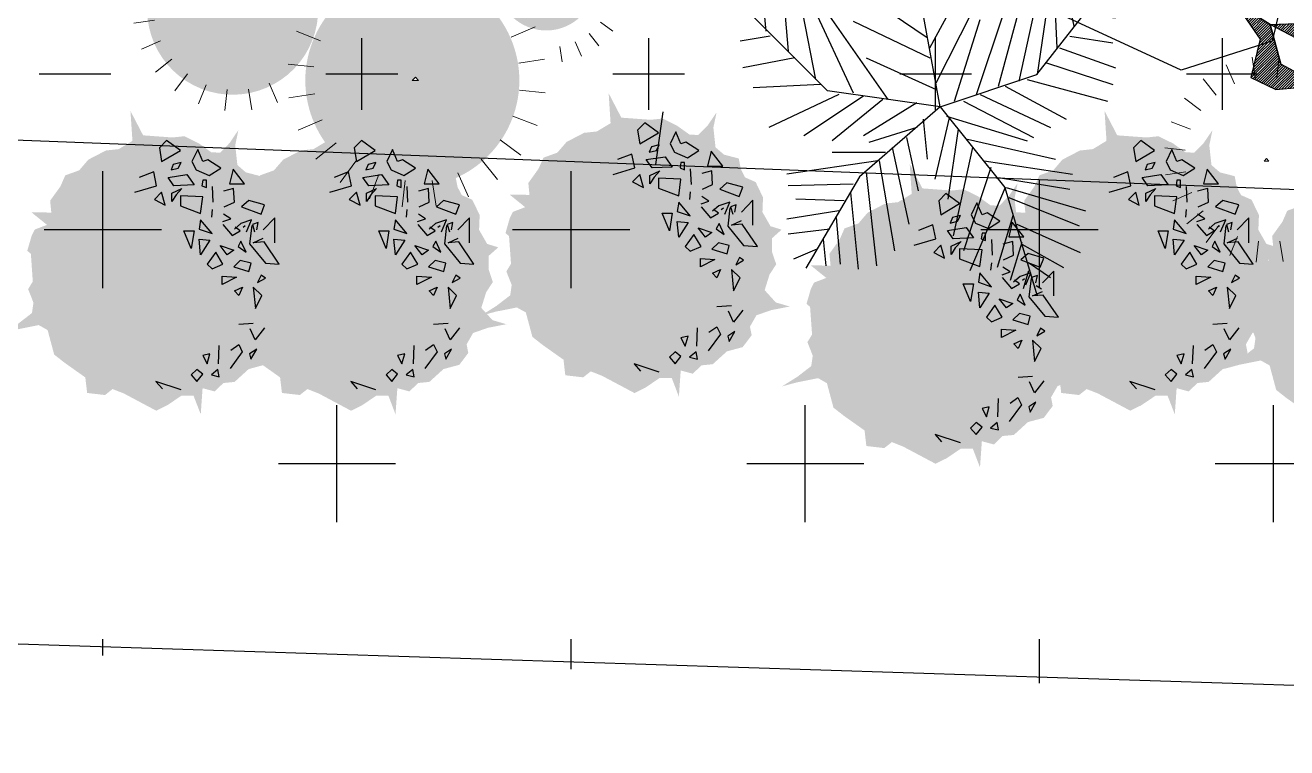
# Model space of a CAD drawing. Header units: millimetres. Extents: x 1933 to 24107, y 1228 to 18074.
# Drawn here: x 9649 to 11360, y 1695 to 2676 of the extents above; entities that cross this region are included whole.
import ezdxf

# ---------------------------------------------------------------- set-up
doc = ezdxf.new("R2010")
doc.units = ezdxf.units.MM
doc.layers.add('marc det', color=74, linetype='Continuous', lineweight=18)
doc.styles.add('ATTR', font='romans.shx', dxfattribs={"width": 0.8, "height": 0.470416})

# ---------------------------------------------------------------- blocks, each defined once
blk = doc.blocks.new('fff')
at = {"color": 93}
for p, q in [((80686.8, 24306.7), (80654.6, 24332.5)), ((80799.9, 23710.9), (80683.3, 24344.1)), ((80698.9, 24286.1), (80727, 24332.5)), ((80702.9, 24234.5), (80610.4, 24296.4)), ((80715, 24193.2), (80771.3, 24260.3)), ((80735.1, 24110.7), (80851.8, 24244.8)), ((80719, 24152), (80558.1, 24229.3)), ((80743.1, 24017.9), (80916.2, 24229.3)), ((80743.1, 24023), (80525.9, 24162.3)), ((80767.3, 23894.1), (80896, 24131.3)), ((80759.2, 23925), (80493.7, 24105.5)), ((81099.8, 23810.9), (81333.1, 24110.8)), ((81101.3, 23811.5), (81145.5, 24110.7)), ((81230, 24090.1), (81266.2, 24028.2)), ((81290.4, 24115.9), (81302.4, 24074.6)), ((80980.5, 23775.4), (81057, 24059.1)), ((81044.9, 23790.9), (81105.3, 24069.4)), ((81153.6, 24054), (81161.6, 23894.1)), ((81189.8, 24074.6), (81213.9, 23961.1)), ((81286.3, 24043.6), (81366.8, 24054)), ((80260.3, 23945.6), (80252.3, 24033.3)), ((80316.6, 24028.2), (80328.7, 23883.7)), ((80405.2, 24023), (80529.9, 23754.8)), ((80787.4, 23785.7), (80900.1, 24007.5)), ((80450.1, 23760.9), (80216.8, 23994.2)), ((80373, 24002.4), (80413.2, 23796.1)), ((80638.5, 23734.2), (80457.5, 23992.1)), ((80529.9, 23976.6), (80767.3, 23863.1)), ((80843.7, 23729), (80924.2, 23981.7)), ((80912.1, 23749.6), (80996.6, 24002.4)), ((81250.1, 23997.2), (81342.7, 23986.9)), ((80272.4, 23930.2), (80179.8, 23914.7)), ((81201.8, 23930.2), (81334.6, 23909.5)), ((81169.6, 23894.1), (81342.7, 23832.2)), ((80348.8, 23863.1), (80187.9, 23832.2)), ((80570.1, 23863.1), (80787.4, 23765.1)), ((80799.9, 23710.9), (81099.8, 23810.9)), ((81129.4, 23847.6), (81334.6, 23780.6)), ((80429.3, 23780.6), (80220.1, 23770.3)), ((81000.7, 23775.4), (81189.8, 23672.3)), ((81069.1, 23796.1), (81318.5, 23729)), ((80485.6, 23749.6), (80268.4, 23646.5)), ((80562.1, 23744.5), (80377, 23620.7)), ((80799.9, 23710.9), (80450.1, 23760.9)), ((80622.4, 23734.2), (80465.5, 23605.2)), ((80924.2, 23749.6), (81141.5, 23646.5)), ((80799.9, 23710.9), (80550, 23494.4)), ((80727, 23723.8), (80562.1, 23620.7)), ((80799.9, 23710.9), (80999.9, 23461)), ((80871.9, 23729), (81089.2, 23615.5)), ((80747.2, 23672.3), (80759.2, 23548.5)), ((80827.6, 23677.4), (80783.4, 23486.6)), ((80819.6, 23682.6), (81069.1, 23605.2)), ((80727, 23646.5), (80578.2, 23600)), ((80694.9, 23615.5), (80731.1, 23450.4)), ((80855.8, 23641.3), (80823.6, 23424.7)), ((80650.6, 23584.6), (80702.9, 23347.3)), ((80900.1, 23584.6), (80839.7, 23311.2)), ((80884, 23610.4), (81157.6, 23548.5)), ((80606.3, 23543.3), (80324.7, 23502)), ((80630.5, 23569.1), (80465.5, 23569.1)), ((80610.4, 23543.3), (80658.7, 23264.7)), ((80936.3, 23543.3), (81209.9, 23502)), ((80570.1, 23507.2), (80602.3, 23218.3)), ((80956.4, 23522.7), (80871.9, 23264.7)), ((80529.9, 23471.1), (80328.7, 23465.9)), ((80550, 23494.4), (80383.4, 23211.1)), ((81000.7, 23460.8), (80892, 23202.8)), ((80980.5, 23491.7), (81201.8, 23455.6)), ((80999.9, 23461), (81099.8, 23127.8)), ((81004.7, 23460.8), (81250.1, 23388.5)), ((80501.7, 23419.5), (80352.8, 23424.7)), ((80521.8, 23445.3), (80546, 23208)), ((81012.7, 23429.8), (81230, 23342.1)), ((80485.6, 23388.5), (80324.7, 23362.8)), ((80477.6, 23367.9), (80489.7, 23223.5)), ((81024.8, 23373.1), (80976.5, 23213.2)), ((81036.9, 23347.3), (81234, 23259.6)), ((80457.5, 23331.8), (80328.7, 23316.3)), ((80417.2, 23269.9), (80344.8, 23239)), ((80437.3, 23300.9), (80445.4, 23218.3)), ((81053, 23290.5), (81016.7, 23171.9)), ((81053, 23285.4), (81181.7, 23213.2)), ((81073.1, 23228.6), (81141.5, 23182.2)), ((81073.1, 23202.8), (81057, 23146.1)), ((81097.2, 23156.4), (81113.3, 23146.1))]:
    blk.add_line(p, q, dxfattribs=at)
at = {"color": 93, "style": 'ATTR', "width": 0.8, "flags": 9}
blk.add_attdef('ESTCODE', (80799.9, 23710.9), '', height=0.00304, dxfattribs=at)
blk = doc.blocks.new('Tree Clump 1')
for p, q in [((35.416, 90.295), (33.513, 97.397)), ((42.83, 98.624), (42.83, 91.424)), ((50.244, 90.295), (52.148, 97.397)), ((28.462, 87.511), (24.83, 93.801)), ((57.198, 87.511), (60.83, 93.801)), ((22.519, 82.936), (17.374, 88.08)), ((63.142, 82.936), (68.286, 88.08)), ((17.938, 76.995), (11.653, 80.624)), ((67.722, 76.995), (74.007, 80.624)), ((14.976, 70.088), (8.057, 71.942)), ((70.684, 70.088), (77.603, 71.942)), ((6.83, 62.624), (14.03, 62.624)), ((78.83, 62.624), (71.63, 62.624)), ((-11.528, 45.743), (-14.699, 57.58)), ((0.83, 59.624), (0.83, 47.624)), ((13.188, 45.743), (16.359, 57.58)), ((-23.117, 41.102), (-29.17, 51.586)), ((24.777, 41.102), (30.83, 51.586)), ((70.684, 55.161), (77.603, 53.307)), ((-89.17, 47.624), (-89.17, 38.024)), ((67.722, 48.253), (74.007, 44.624)), ((-108.328, 32.806), (-113.17, 41.193)), ((-99.056, 36.519), (-101.593, 45.989)), ((-79.284, 36.519), (-76.746, 45.989)), ((-70.012, 32.806), (-65.17, 41.193)), ((-33.023, 33.477), (-41.596, 42.051)), ((34.683, 33.477), (43.256, 42.051)), ((63.142, 42.313), (68.286, 37.168)), ((57.198, 37.738), (60.83, 31.447)), ((-116.252, 26.706), (-123.111, 33.565)), ((-62.088, 26.706), (-55.229, 33.565)), ((-40.656, 23.576), (-51.132, 29.624)), ((42.316, 23.576), (52.792, 29.624)), ((-122.359, 18.786), (-130.739, 23.624)), ((-126.309, 9.575), (-135.534, 12.047)), ((-45.593, 12.063), (-57.125, 15.153)), ((47.253, 12.063), (58.785, 15.153)), ((-137.17, -0.376), (-127.57, -0.376)), ((-59.17, -0.376), (-47.17, -0.376)), ((60.83, -0.376), (48.83, -0.376)), ((-126.309, -10.327), (-135.534, -12.799)), ((-45.593, -12.815), (-57.125, -15.905)), ((47.253, -12.815), (58.785, -15.905)), ((-122.359, -19.538), (-130.739, -24.376)), ((-40.656, -24.328), (-51.132, -30.376)), ((42.316, -24.328), (52.792, -30.376)), ((-116.252, -27.458), (-123.111, -34.317)), ((-62.088, -27.458), (-55.229, -34.317)), ((-108.328, -33.558), (-113.17, -41.945)), ((-70.012, -33.558), (-65.17, -41.945)), ((-33.023, -34.229), (-41.596, -42.802)), ((34.683, -34.229), (43.256, -42.802)), ((-99.056, -37.271), (-101.593, -46.74)), ((-89.17, -48.376), (-89.17, -38.776)), ((-79.284, -37.271), (-76.746, -46.74)), ((-23.117, -41.854), (-29.17, -52.337)), ((24.777, -41.854), (30.83, -52.337)), ((-11.528, -46.495), (-14.699, -58.331)), ((0.83, -60.376), (0.83, -48.376)), ((13.188, -46.495), (16.359, -58.331))]:
    blk.add_line(p, q)
for points in [[(42.332, 62.85), (41.874, 61.676), (43.476, 62.263)], [(0, 0), (-0.763, -1.956), (1.907, -0.978)], [(-89.834, -0.075), (-90.444, -1.64), (-88.309, -0.857)]]:
    blk.add_lwpolyline(points, close=True)
at = {"style": 'ATTR', "width": 0.8, "flags": 9}
blk.add_attdef('ESTCODE', (0, 0), '', height=0.000432, dxfattribs=at)
blk = doc.blocks.new('stoun')
at = {"color": 49, "lineweight": -2}
for p, q in [((98342.5, 26377.7), (98557.9, 26728.3)), ((98569.6, 26407.8), (98557.4, 26728.3)), ((98675.1, 26608.8), (98557.4, 26726.5)), ((98671.2, 26601.4), (98557.9, 26714.7)), ((98679, 26616.2), (98569.8, 26725.4)), ((98682.9, 26623.7), (98584.6, 26722)), ((98686.8, 26631.1), (98599.4, 26718.5)), ((98690.7, 26638.5), (98614.1, 26715.1)), ((98694.6, 26646), (98628.9, 26711.7)), ((98667.3, 26593.9), (98558.3, 26702.9)), ((98663.4, 26586.5), (98558.8, 26691.1)), ((98659.5, 26579.1), (98559.2, 26679.3)), ((98655.6, 26571.6), (98559.7, 26667.5)), ((98698.5, 26653.4), (98643.6, 26708.3)), ((98702.4, 26660.8), (98658.4, 26704.8)), ((98706.3, 26668.3), (98673.2, 26701.4)), ((98710.2, 26675.7), (98687.9, 26698)), ((98714.1, 26683.1), (98702.7, 26694.5)), ((98718, 26690.6), (98717.5, 26691.1)), ((98718.2, 26690.9), (98835.7, 26626.9)), ((98651.7, 26564.2), (98560.1, 26655.7)), ((98647.8, 26556.8), (98560.6, 26644)), ((98643.9, 26549.3), (98561, 26632.2)), ((98640, 26541.9), (98561.5, 26620.4)), ((98636.1, 26534.5), (98561.9, 26608.6)), ((98837.4, 26593.8), (98824.6, 26606.6)), ((98836.3, 26606.3), (98828.6, 26614)), ((98835.2, 26618.7), (98832.6, 26621.3)), ((98632.2, 26527), (98562.4, 26596.8)), ((98628.3, 26519.6), (98562.8, 26585)), ((98624.4, 26512.2), (98563.3, 26573.3)), ((98620.5, 26504.7), (98563.7, 26561.5)), ((98616.6, 26497.3), (98564.2, 26549.7)), ((98846.2, 26494.4), (98792.6, 26548)), ((98845.1, 26506.8), (98796.6, 26555.3)), ((98844, 26519.2), (98800.6, 26562.6)), ((98842.9, 26531.7), (98804.6, 26570)), ((98841.8, 26544.1), (98808.6, 26577.3)), ((98840.7, 26556.5), (98812.6, 26584.6)), ((98839.6, 26569), (98816.6, 26592)), ((98838.5, 26581.4), (98820.6, 26599.3)), ((98612.7, 26489.9), (98564.6, 26537.9)), ((98608.8, 26482.4), (98565.1, 26526.1)), ((98604.9, 26475), (98565.5, 26514.3)), ((98601, 26467.6), (98566, 26502.6)), ((98844.4, 26416.8), (98764.6, 26496.6)), ((98848.2, 26424.4), (98768.6, 26503.9)), ((98851.7, 26432.2), (98772.6, 26511.3)), ((98850.6, 26444.7), (98776.6, 26518.6)), ((98849.5, 26457.1), (98780.6, 26525.9)), ((98848.4, 26469.5), (98784.6, 26533.3)), ((98847.3, 26482), (98788.6, 26540.6)), ((98597.1, 26460.1), (98566.4, 26490.8)), ((98593.2, 26452.7), (98566.9, 26479)), ((98589.3, 26445.3), (98567.3, 26467.2)), ((98585.4, 26437.8), (98567.8, 26455.4)), ((98581.5, 26430.4), (98568.2, 26443.6)), ((98569.6, 26407.8), (98741.6, 26454.3)), ((98799.8, 26325.4), (98686, 26439.2)), ((98803.5, 26333), (98694.9, 26441.7)), ((98807.2, 26340.7), (98703.8, 26444.1)), ((98811, 26348.3), (98712.7, 26446.5)), ((98814.7, 26355.9), (98721.7, 26448.9)), ((98818.4, 26363.5), (98730.6, 26451.3)), ((98822.1, 26371.1), (98739.5, 26453.7)), ((98825.8, 26378.7), (98744.6, 26459.9)), ((98829.6, 26386.3), (98748.6, 26467.3)), ((98833.3, 26394), (98752.6, 26474.6)), ((98837, 26401.6), (98756.6, 26481.9)), ((98840.7, 26409.2), (98760.6, 26489.3)), ((98473.4, 26254.3), (98569.6, 26407.8)), ((98601.5, 26342.4), (98556.7, 26387.2)), ((98608.2, 26347), (98561.1, 26394.2)), ((98615, 26351.6), (98565.4, 26401.1)), ((98577.6, 26423), (98568.7, 26431.9)), ((98573.7, 26415.5), (98569.1, 26420.1)), ((98569.8, 26408.1), (98569.6, 26408.3)), ((98621.7, 26356.2), (98570, 26407.9)), ((98628.4, 26360.8), (98578.9, 26410.3)), ((98638.2, 26362.3), (98587.8, 26412.7)), ((98653.2, 26358.7), (98596.8, 26415.1)), ((98668.1, 26355.1), (98605.7, 26417.5)), ((98683.1, 26351.5), (98614.6, 26420)), ((98698, 26347.8), (98623.5, 26422.4)), ((98713, 26344.2), (98632.4, 26424.8)), ((98728, 26340.6), (98641.4, 26427.2)), ((98742.9, 26337), (98650.3, 26429.6)), ((98757.9, 26333.3), (98659.2, 26432)), ((98772.8, 26329.7), (98668.1, 26434.4)), ((98787.8, 26326.1), (98677.1, 26436.8)), ((98473.4, 26254.3), (98342.5, 26377.7)), ((98547.8, 26305.4), (98521.8, 26331.4)), ((98554.5, 26310), (98526.1, 26338.4)), ((98561.2, 26314.7), (98530.5, 26345.4)), ((98567.9, 26319.3), (98534.9, 26352.3)), ((98574.6, 26323.9), (98539.2, 26359.3)), ((98581.4, 26328.5), (98543.6, 26366.3)), ((98588.1, 26333.1), (98548, 26373.2)), ((98594.8, 26337.7), (98552.3, 26380.2)), ((98494, 26268.5), (98486.8, 26275.7)), ((98500.8, 26273.1), (98491.2, 26282.7)), ((98507.5, 26277.7), (98495.6, 26289.6)), ((98514.2, 26282.3), (98499.9, 26296.6)), ((98520.9, 26287), (98504.3, 26303.6)), ((98527.6, 26291.6), (98508.7, 26310.5)), ((98534.3, 26296.2), (98513, 26317.5)), ((98541.1, 26300.8), (98517.4, 26324.5)), ((98473.9, 26254.6), (98473.7, 26254.8)), ((98480.6, 26259.3), (98478.1, 26261.8)), ((98487.3, 26263.9), (98482.5, 26268.7))]:
    blk.add_line(p, q, dxfattribs=at)
for points in [[(98557.4, 26728.3), (98718.2, 26690.9), (98569.6, 26407.8), (98557.4, 26728.3)], [(98473.4, 26254.3), (98632.6, 26363.7), (98798.8, 26323.4), (98851.7, 26431.7), (98834.7, 26625.1), (98741.6, 26454.3), (98569.6, 26407.8), (98473.4, 26254.3)]]:
    blk.add_lwpolyline(points, dxfattribs=at)

msp = doc.modelspace()

# ---------------------------------------------------------------- hatches: boundary and pattern name
h = msp.add_hatch()
h.set_pattern_fill('CROSS', color=92, scale=50, style=0)
h.set_pattern_definition([(0, (-364657.85, -207469.06), (317.5, 317.5), [158.75, -476.25]), (90, (-364578.47, -207548.43), (-317.5, 317.5), [158.75, -476.25])])
h.paths.add_polyline_path([(13931.5, 1697.3, 0.355067), (14810.5, 2320.2), (6411.1, 2645.5), (6404.5, 2306.3, 0.425509), (6830.8, 1927.7), (8019, 1872)])
at = {"layer": 'marc det'}
h = msp.add_hatch(color=93, dxfattribs=at)
edge = h.paths.add_edge_path()
edge.add_ellipse((10355.6, 2735.5), major_axis=(47.1, 47.1), ratio=1, start_angle=113.5893, end_angle=293.5893)
edge.add_ellipse((10355.6, 2735.5), major_axis=(-47.1, 47.1), ratio=1, start_angle=203.5893, end_angle=383.5893)
h.paths.add_polyline_path([(10360.2, 2731.5), (10362.7, 2728.7), (10357.7, 2728.8)], flags=16)
edge = h.paths.add_edge_path()
edge.add_ellipse((10174, 2601.2), major_axis=(102.6, 102.6), ratio=1, start_angle=113.5893, end_angle=293.5893)
edge.add_ellipse((10174, 2601.2), major_axis=(-102.6, 102.6), ratio=1, start_angle=203.5893, end_angle=383.5893)
h.paths.add_polyline_path([(10182.3, 2601), (10174, 2601.2), (10178.1, 2605.7)], flags=16)
edge = h.paths.add_edge_path()
edge.add_ellipse((9930.4, 2697.7), major_axis=(-82, 82), ratio=1, start_angle=23.5893, end_angle=203.5893)
edge.add_ellipse((9930.4, 2697.7), major_axis=(82, 82), ratio=1, start_angle=293.5893, end_angle=473.5893)
h.paths.add_polyline_path([(9933.8, 2701.3), (9937.1, 2697.6), (9930.4, 2697.7)], flags=16)
for points in [[(10327.9, 2286.3), (10336.8, 2253.1), (10350.8, 2242.1), (10379, 2222.1), (10381.4, 2201), (10405.7, 2198.2), (10416, 2206.3), (10431.4, 2200.2), (10475.2, 2176.9), (10490.3, 2184.4), (10509.1, 2197.2), (10525.7, 2197.4), (10535.4, 2172), (10537.9, 2207.5), (10554.2, 2203.1), (10566.2, 2214.5), (10581.3, 2216), (10600.5, 2233.4), (10621.9, 2239.2), (10634.1, 2255.3), (10631.8, 2267), (10640.6, 2282.4), (10660.6, 2289.4), (10685.8, 2294.3), (10666.9, 2299.8), (10651.7, 2316.5), (10658.3, 2337.6), (10667.4, 2351.6), (10661.6, 2368.7), (10661.6, 2386.9), (10674.7, 2398.6), (10659.6, 2403.3), (10648.7, 2422.4), (10649.5, 2442.3), (10639.5, 2463.2), (10625.2, 2469.5), (10619.5, 2480.5), (10616.6, 2495.2), (10596.6, 2500.4), (10585.1, 2510.3), (10582.2, 2537.1), (10586.5, 2557.7), (10574.5, 2540.1), (10561.7, 2527), (10549.7, 2527.7), (10533.1, 2539.6), (10513.4, 2549.4), (10497.1, 2547.7), (10457.4, 2550.6), (10440.2, 2583.7), (10442.8, 2543.1), (10424.3, 2531.9), (10406.9, 2530), (10383.2, 2517.7), (10370.6, 2503.1), (10351.8, 2496.3), (10345.2, 2481.4), (10331.3, 2461.9), (10332.8, 2445.8), (10305.9, 2446.2), (10327, 2429.1), (10310.5, 2422.8), (10306.2, 2414.4), (10300.3, 2394), (10305.1, 2389.8), (10307.8, 2352.3), (10301.5, 2341.9), (10308.7, 2323.6), (10306.7, 2309.5), (10288.1, 2295.2), (10267, 2281.9), (10287.3, 2287.4), (10315.8, 2293)], [(9679.5, 2262.3), (9688.4, 2229.1), (9702.4, 2218.1), (9730.6, 2198.1), (9733.1, 2177), (9757.3, 2174.2), (9767.6, 2182.3), (9783.1, 2176.2), (9826.8, 2152.9), (9841.9, 2160.4), (9860.8, 2173.2), (9877.3, 2173.4), (9887.1, 2148), (9889.6, 2183.5), (9905.9, 2179.1), (9917.9, 2190.5), (9933, 2192), (9952.1, 2209.4), (9973.5, 2215.2), (9985.8, 2231.3), (9983.5, 2243), (9992.3, 2258.4), (10012.3, 2265.4), (10037.4, 2270.3), (10018.5, 2275.8), (10003.4, 2292.5), (10009.9, 2313.6), (10019, 2327.6), (10013.3, 2344.7), (10013.3, 2362.9), (10026.4, 2374.6), (10011.2, 2379.3), (10000.3, 2398.4), (10001.2, 2418.4), (9991.1, 2439.2), (9976.8, 2445.5), (9971.1, 2456.5), (9968.2, 2471.2), (9948.2, 2476.4), (9936.8, 2486.3), (9933.9, 2513.1), (9938.1, 2533.7), (9926.2, 2516.1), (9913.3, 2503), (9901.3, 2503.7), (9884.7, 2515.6), (9865, 2525.4), (9848.7, 2523.7), (9809, 2526.6), (9791.8, 2559.7), (9794.5, 2519.1), (9775.9, 2507.9), (9758.5, 2506), (9734.8, 2493.7), (9722.3, 2479.1), (9703.4, 2472.3), (9696.9, 2457.4), (9682.9, 2437.9), (9684.5, 2421.8), (9657.5, 2422.2), (9678.7, 2405.1), (9662.1, 2398.8), (9657.9, 2390.4), (9651.9, 2370), (9656.8, 2365.8), (9659.4, 2328.3), (9653.1, 2317.9), (9660.3, 2299.6), (9658.3, 2285.5), (9639.8, 2271.2), (9618.7, 2257.9), (9638.9, 2263.4), (9667.5, 2269.1)], [(9943.6, 2262.3), (9952.6, 2229.1), (9966.6, 2218.1), (9994.7, 2198.1), (9997.2, 2177), (10021.5, 2174.2), (10031.8, 2182.3), (10047.2, 2176.2), (10090.9, 2152.9), (10106.1, 2160.4), (10124.9, 2173.2), (10141.5, 2173.4), (10151.2, 2148), (10153.7, 2183.5), (10170, 2179.1), (10182, 2190.5), (10197.1, 2192), (10216.2, 2209.4), (10237.7, 2215.2), (10249.9, 2231.3), (10247.6, 2243), (10256.4, 2258.4), (10276.4, 2265.4), (10301.5, 2270.3), (10282.7, 2275.8), (10267.5, 2292.5), (10274.1, 2313.6), (10283.2, 2327.6), (10277.4, 2344.7), (10277.4, 2362.9), (10290.5, 2374.6), (10275.4, 2379.3), (10264.5, 2398.4), (10265.3, 2418.4), (10255.3, 2439.2), (10241, 2445.5), (10235.3, 2456.5), (10232.4, 2471.2), (10212.4, 2476.4), (10200.9, 2486.3), (10198, 2513.1), (10202.3, 2533.7), (10190.3, 2516.1), (10177.5, 2503), (10165.5, 2503.7), (10148.9, 2515.6), (10129.2, 2525.4), (10112.9, 2523.7), (10073.2, 2526.6), (10056, 2559.7), (10058.6, 2519.1), (10040.1, 2507.9), (10022.7, 2506), (9999, 2493.7), (9986.4, 2479.1), (9967.6, 2472.3), (9961, 2457.4), (9947.1, 2437.9), (9948.6, 2421.8), (9921.7, 2422.2), (9942.8, 2405.1), (9926.3, 2398.8), (9922, 2390.4), (9916, 2370), (9920.9, 2365.8), (9923.5, 2328.3), (9917.3, 2317.9), (9924.4, 2299.6), (9922.5, 2285.5), (9903.9, 2271.2), (9882.8, 2257.9), (9903.1, 2263.4), (9931.6, 2269.1)], [(11000.2, 2262.3), (11009.1, 2229.1), (11023.2, 2218.1), (11051.3, 2198.1), (11053.8, 2177), (11078.1, 2174.2), (11088.3, 2182.3), (11103.8, 2176.2), (11147.5, 2152.9), (11162.6, 2160.4), (11181.5, 2173.2), (11198, 2173.4), (11207.8, 2148), (11210.3, 2183.5), (11226.6, 2179.1), (11238.6, 2190.5), (11253.7, 2192), (11272.8, 2209.4), (11294.2, 2215.2), (11306.5, 2231.3), (11304.2, 2243), (11313, 2258.4), (11333, 2265.4), (11358.1, 2270.3), (11339.3, 2275.8), (11324.1, 2292.5), (11330.6, 2313.6), (11339.8, 2327.6), (11334, 2344.7), (11334, 2362.9), (11347.1, 2374.6), (11332, 2379.3), (11321.1, 2398.4), (11321.9, 2418.4), (11311.9, 2439.2), (11297.6, 2445.5), (11291.8, 2456.5), (11289, 2471.2), (11268.9, 2476.4), (11257.5, 2486.3), (11254.6, 2513.1), (11258.9, 2533.7), (11246.9, 2516.1), (11234.1, 2503), (11222.1, 2503.7), (11205.5, 2515.6), (11185.7, 2525.4), (11169.5, 2523.7), (11129.8, 2526.6), (11112.6, 2559.7), (11115.2, 2519.1), (11096.7, 2507.9), (11079.2, 2506), (11055.5, 2493.7), (11043, 2479.1), (11024.2, 2472.3), (11017.6, 2457.4), (11003.6, 2437.9), (11005.2, 2421.8), (10978.2, 2422.2), (10999.4, 2405.1), (10982.9, 2398.8), (10978.6, 2390.4), (10972.6, 2370), (10977.5, 2365.8), (10980.1, 2328.3), (10973.9, 2317.9), (10981, 2299.6), (10979, 2285.5), (10960.5, 2271.2), (10939.4, 2257.9), (10959.7, 2263.4), (10988.2, 2269.1)], [(11336.4, 2214.3), (11345.3, 2181.1), (11359.3, 2170.1), (11387.5, 2150.1), (11390, 2129), (11414.3, 2126.2), (11424.5, 2134.3), (11440, 2128.2), (11483.7, 2104.9), (11498.8, 2112.4), (11517.7, 2125.2), (11534.2, 2125.4), (11544, 2100), (11546.5, 2135.5), (11562.8, 2131.1), (11574.8, 2142.5), (11589.9, 2144), (11609, 2161.5), (11630.4, 2167.2), (11642.7, 2183.3), (11640.4, 2195), (11649.2, 2210.4), (11669.2, 2217.4), (11694.3, 2222.3), (11675.5, 2227.8), (11660.3, 2244.6), (11666.8, 2265.6), (11675.9, 2279.6), (11670.2, 2296.7), (11670.2, 2314.9), (11683.3, 2326.6), (11668.1, 2331.3), (11657.3, 2350.4), (11658.1, 2370.4), (11648, 2391.2), (11633.7, 2397.5), (11628, 2408.6), (11625.1, 2423.2), (11605.1, 2428.4), (11593.7, 2438.3), (11590.8, 2465.1), (11595, 2485.7), (11583.1, 2468.2), (11570.2, 2455), (11558.2, 2455.7), (11541.7, 2467.6), (11521.9, 2477.4), (11505.6, 2475.7), (11465.9, 2478.6), (11448.7, 2511.7), (11451.4, 2471.1), (11432.8, 2459.9), (11415.4, 2458), (11391.7, 2445.7), (11379.2, 2431.1), (11360.3, 2424.3), (11353.8, 2409.4), (11339.8, 2389.9), (11341.4, 2373.8), (11314.4, 2374.2), (11335.6, 2357.1), (11319, 2350.8), (11314.8, 2342.4), (11308.8, 2322), (11313.7, 2317.8), (11316.3, 2280.3), (11310, 2269.9), (11317.2, 2251.6), (11315.2, 2237.5), (11296.7, 2223.2), (11275.6, 2209.9), (11295.8, 2215.4), (11324.4, 2221.1)], [(10736.1, 2190.3), (10745, 2157.1), (10759, 2146.1), (10787.2, 2126.1), (10789.6, 2105), (10813.9, 2102.2), (10824.2, 2110.3), (10839.6, 2104.2), (10883.4, 2080.9), (10898.5, 2088.4), (10917.3, 2101.2), (10933.9, 2101.5), (10943.7, 2076), (10946.2, 2111.5), (10962.5, 2107.1), (10974.4, 2118.6), (10989.6, 2120), (11008.7, 2137.5), (11030.1, 2143.2), (11042.3, 2159.3), (11040, 2171), (11048.9, 2186.4), (11068.9, 2193.4), (11094, 2198.4), (11075.1, 2203.8), (11060, 2220.6), (11066.5, 2241.6), (11075.6, 2255.6), (11069.9, 2272.7), (11069.8, 2290.9), (11083, 2302.7), (11067.8, 2307.3), (11056.9, 2326.4), (11057.7, 2346.4), (11047.7, 2367.2), (11033.4, 2373.5), (11027.7, 2384.6), (11024.8, 2399.2), (11004.8, 2404.4), (10993.4, 2414.3), (10990.5, 2441.1), (10994.7, 2461.7), (10982.7, 2444.2), (10969.9, 2431), (10957.9, 2431.7), (10941.3, 2443.6), (10921.6, 2453.4), (10905.3, 2451.7), (10865.6, 2454.6), (10848.4, 2487.7), (10851.1, 2447.2), (10832.5, 2435.9), (10815.1, 2434), (10791.4, 2421.7), (10778.9, 2407.1), (10760, 2400.3), (10753.5, 2385.4), (10739.5, 2365.9), (10741.1, 2349.8), (10714.1, 2350.2), (10735.3, 2333.1), (10718.7, 2326.8), (10714.4, 2318.4), (10708.5, 2298), (10713.3, 2293.8), (10716, 2256.3), (10709.7, 2246), (10716.9, 2227.6), (10714.9, 2213.5), (10696.4, 2199.2), (10675.2, 2185.9), (10695.5, 2191.4), (10724.1, 2197.1)]]:
    msp.add_hatch(color=102, dxfattribs=at).paths.add_polyline_path(points)

# ---------------------------------------------------------------- linework, layer by layer
at = {"color": 36, "lineweight": -2}
msp.add_line((11485.7, 3275.9), (11340, 2654.2), dxfattribs=at)
at = {"color": 82}
for p, q in [((10105.6, 2561.2), (10105.6, 2658.5)), ((10494.5, 2561.2), (10494.5, 2658.5)), ((10883.4, 2561.2), (10883.4, 2658.5)), ((11272.4, 2561.2), (11272.4, 2658.5)), ((9668, 2609.9), (9765.2, 2609.9)), ((10056.9, 2609.9), (10154.2, 2609.9)), ((10445.9, 2609.9), (10543.1, 2609.9)), ((10834.8, 2609.9), (10932, 2609.9)), ((11223.8, 2609.9), (11321, 2609.9))]:
    msp.add_line(p, q, dxfattribs=at)
for p, q in [((6410.6, 2645.5), (14810.5, 2320.2)), ((10504.3, 2487), (10513.9, 2558.5)), ((6830.8, 1927.7), (13931.5, 1697.3))]:
    msp.add_line(p, q)
at = {"color": 96}
for p, q in [((10489.3, 2543.7), (10479.5, 2533.7)), ((10479.5, 2533.7), (10482.4, 2514.9)), ((10507.9, 2530), (10489.3, 2543.7)), ((9840.9, 2519.7), (9831.2, 2509.7)), ((9859.5, 2506), (9840.9, 2519.7)), ((10105.1, 2519.7), (10095.3, 2509.7)), ((10123.7, 2506), (10105.1, 2519.7)), ((10482.4, 2514.9), (10507.9, 2530)), ((10531.3, 2531.2), (10523.5, 2514.9)), ((10523.5, 2514.9), (10529.4, 2503.6)), ((10538.2, 2514.9), (10531.3, 2531.2)), ((10545, 2517.4), (10538.2, 2514.9)), ((10562.6, 2506.1), (10545, 2517.4)), ((11161.7, 2519.7), (11151.9, 2509.7)), ((11180.2, 2506), (11161.7, 2519.7)), ((9831.2, 2509.7), (9834.1, 2490.9)), ((9834.1, 2490.9), (9859.5, 2506)), ((9883, 2507.2), (9875.2, 2490.9)), ((9889.8, 2490.9), (9883, 2507.2)), ((10095.3, 2509.7), (10098.2, 2490.9)), ((10098.2, 2490.9), (10123.7, 2506)), ((10147.1, 2507.2), (10139.3, 2490.9)), ((10154, 2490.9), (10147.1, 2507.2)), ((10471.7, 2501.1), (10452.1, 2493.6)), ((10475.6, 2482.3), (10471.7, 2501.1)), ((10491.2, 2493.6), (10516.7, 2497.4)), ((10498.1, 2511.2), (10495.2, 2503.6)), ((10495.2, 2503.6), (10504.9, 2506.1)), ((10508.8, 2513.7), (10498.1, 2511.2)), ((10504.9, 2506.1), (10508.8, 2513.7)), ((10516.7, 2497.4), (10526.4, 2483.6)), ((10529.4, 2503.6), (10547, 2496.1)), ((10547, 2496.1), (10562.6, 2506.1)), ((10579.2, 2504.9), (10574.3, 2484.8)), ((10594.9, 2484.8), (10579.2, 2504.9)), ((11151.9, 2509.7), (11154.8, 2490.9)), ((11154.8, 2490.9), (11180.2, 2506)), ((11203.7, 2507.2), (11195.9, 2490.9)), ((11210.5, 2490.9), (11203.7, 2507.2)), ((9849.7, 2487.2), (9846.8, 2479.6)), ((9846.8, 2479.6), (9856.6, 2482.1)), ((9860.5, 2489.7), (9849.7, 2487.2)), ((9856.6, 2482.1), (9860.5, 2489.7)), ((9875.2, 2490.9), (9881, 2479.6)), ((9896.6, 2493.4), (9889.8, 2490.9)), ((9914.2, 2482.1), (9896.6, 2493.4)), ((9898.6, 2472.1), (9914.2, 2482.1)), ((9930.9, 2480.9), (9926, 2460.8)), ((9946.5, 2460.8), (9930.9, 2480.9)), ((10113.9, 2487.2), (10110.9, 2479.6)), ((10110.9, 2479.6), (10120.7, 2482.1)), ((10124.6, 2489.7), (10113.9, 2487.2)), ((10120.7, 2482.1), (10124.6, 2489.7)), ((10139.3, 2490.9), (10145.2, 2479.6)), ((10160.8, 2493.4), (10154, 2490.9)), ((10178.4, 2482.1), (10160.8, 2493.4)), ((10162.7, 2472.1), (10178.4, 2482.1)), ((10195, 2480.9), (10190.1, 2460.8)), ((10210.6, 2460.8), (10195, 2480.9)), ((10446.3, 2473.5), (10475.6, 2482.3)), ((10499.1, 2482.3), (10491.2, 2493.6)), ((10526.4, 2483.6), (10499.1, 2482.3)), ((10538.2, 2489.8), (10537.2, 2482.3)), ((10537.2, 2482.3), (10543.1, 2479.8)), ((10543.1, 2489.8), (10538.2, 2489.8)), ((10543.1, 2479.8), (10543.1, 2489.8)), ((10550.9, 2481.1), (10551.9, 2459.8)), ((10574.3, 2484.8), (10594.9, 2484.8)), ((11170.5, 2487.2), (11167.5, 2479.6)), ((11167.5, 2479.6), (11177.3, 2482.1)), ((11181.2, 2489.7), (11170.5, 2487.2)), ((11177.3, 2482.1), (11181.2, 2489.7)), ((11195.9, 2490.9), (11201.7, 2479.6)), ((11217.4, 2493.4), (11210.5, 2490.9)), ((11235, 2482.1), (11217.4, 2493.4)), ((11219.3, 2472.1), (11235, 2482.1)), ((11251.6, 2480.9), (11246.7, 2460.8)), ((11267.2, 2460.8), (11251.6, 2480.9)), ((9823.3, 2477.1), (9803.8, 2469.6)), ((9827.2, 2458.3), (9823.3, 2477.1)), ((9842.9, 2469.6), (9868.3, 2473.4)), ((9850.7, 2458.3), (9842.9, 2469.6)), ((9868.3, 2473.4), (9878.1, 2459.6)), ((9881, 2479.6), (9898.6, 2472.1)), ((9889.8, 2465.8), (9888.8, 2458.3)), ((9894.7, 2465.8), (9889.8, 2465.8)), ((9894.7, 2455.8), (9894.7, 2465.8)), ((10087.5, 2477.1), (10067.9, 2469.6)), ((10091.4, 2458.3), (10087.5, 2477.1)), ((10107, 2469.6), (10132.4, 2473.4)), ((10114.9, 2458.3), (10107, 2469.6)), ((10132.4, 2473.4), (10142.2, 2459.6)), ((10145.2, 2479.6), (10162.7, 2472.1)), ((10154, 2465.8), (10153, 2458.3)), ((10158.9, 2465.8), (10154, 2465.8)), ((10158.9, 2455.8), (10158.9, 2465.8)), ((10482.4, 2473.5), (10472.7, 2463.5)), ((10472.7, 2463.5), (10487.3, 2456)), ((10487.3, 2456), (10482.4, 2473.5)), ((10496.1, 2472.3), (10509.8, 2478.6)), ((10496.1, 2461), (10496.1, 2472.3)), ((10502, 2469.8), (10496.1, 2461)), ((10509.8, 2478.6), (10502, 2469.8)), ((10507.9, 2468.5), (10507.9, 2454.8)), ((10538.2, 2467.3), (10507.9, 2468.5)), ((10535.2, 2444.7), (10538.2, 2467.3)), ((10580.1, 2478.6), (10566.4, 2474.9)), ((10581, 2459.8), (10580.1, 2478.6)), ((11144.1, 2477.1), (11124.5, 2469.6)), ((11148, 2458.3), (11144.1, 2477.1)), ((11163.6, 2469.6), (11189, 2473.4)), ((11171.4, 2458.3), (11163.6, 2469.6)), ((11189, 2473.4), (11198.8, 2459.6)), ((11201.7, 2479.6), (11219.3, 2472.1)), ((11210.5, 2465.8), (11209.6, 2458.3)), ((11215.4, 2465.8), (11210.5, 2465.8)), ((11215.4, 2455.8), (11215.4, 2465.8)), ((9797.9, 2449.6), (9827.2, 2458.3)), ((9834.1, 2449.6), (9824.3, 2439.5)), ((9839, 2432), (9834.1, 2449.6)), ((9847.8, 2448.3), (9861.5, 2454.6)), ((9847.8, 2437), (9847.8, 2448.3)), ((9878.1, 2459.6), (9850.7, 2458.3)), ((9861.5, 2454.6), (9853.6, 2445.8)), ((9888.8, 2458.3), (9894.7, 2455.8)), ((9902.5, 2457.1), (9903.5, 2435.8)), ((9931.7, 2454.6), (9918, 2450.9)), ((9926, 2460.8), (9946.5, 2460.8)), ((9932.7, 2435.8), (9931.7, 2454.6)), ((10062.1, 2449.6), (10091.4, 2458.3)), ((10098.2, 2449.6), (10088.5, 2439.5)), ((10103.1, 2432), (10098.2, 2449.6)), ((10111.9, 2448.3), (10125.6, 2454.6)), ((10111.9, 2437), (10111.9, 2448.3)), ((10142.2, 2459.6), (10114.9, 2458.3)), ((10125.6, 2454.6), (10117.8, 2445.8)), ((10153, 2458.3), (10158.9, 2455.8)), ((10166.7, 2457.1), (10167.6, 2435.8)), ((10195.9, 2454.6), (10182.2, 2450.9)), ((10190.1, 2460.8), (10210.6, 2460.8)), ((10196.8, 2435.8), (10195.9, 2454.6)), ((10507.9, 2454.8), (10535.2, 2444.7)), ((10550.9, 2449.8), (10549.9, 2439.7)), ((10567.4, 2453.6), (10581, 2459.8)), ((10600.6, 2462.3), (10590.8, 2453.6)), ((10590.8, 2453.6), (10617.2, 2443.6)), ((10622.1, 2456.1), (10600.6, 2462.3)), ((10617.2, 2443.6), (10622.1, 2456.1)), ((10897.5, 2447.8), (10887.7, 2437.7)), ((10916.1, 2434), (10897.5, 2447.8)), ((11118.6, 2449.6), (11148, 2458.3)), ((11154.8, 2449.6), (11145, 2439.5)), ((11159.7, 2432), (11154.8, 2449.6)), ((11168.5, 2448.3), (11182.2, 2454.6)), ((11168.5, 2437), (11168.5, 2448.3)), ((11198.8, 2459.6), (11171.4, 2458.3)), ((11182.2, 2454.6), (11174.4, 2445.8)), ((11209.6, 2458.3), (11215.4, 2455.8)), ((11223.2, 2457.1), (11224.2, 2435.8)), ((11252.4, 2454.6), (11238.7, 2450.9)), ((11246.7, 2460.8), (11267.2, 2460.8)), ((11253.4, 2435.8), (11252.4, 2454.6)), ((9824.3, 2439.5), (9839, 2432)), ((9853.6, 2445.8), (9847.8, 2437)), ((9859.5, 2444.5), (9859.5, 2430.8)), ((9889.8, 2443.3), (9859.5, 2444.5)), ((9859.5, 2430.8), (9886.9, 2420.7)), ((9886.9, 2420.7), (9889.8, 2443.3)), ((9919, 2429.6), (9932.7, 2435.8)), ((9952.2, 2438.3), (9942.5, 2429.6)), ((9942.5, 2429.6), (9968.9, 2419.6)), ((9973.7, 2432.1), (9952.2, 2438.3)), ((9968.9, 2419.6), (9973.7, 2432.1)), ((10088.5, 2439.5), (10103.1, 2432)), ((10117.8, 2445.8), (10111.9, 2437)), ((10123.7, 2444.5), (10123.7, 2430.8)), ((10154, 2443.3), (10123.7, 2444.5)), ((10123.7, 2430.8), (10151, 2420.7)), ((10151, 2420.7), (10154, 2443.3)), ((10183.1, 2429.6), (10196.8, 2435.8)), ((10216.4, 2438.3), (10206.6, 2429.6)), ((10206.6, 2429.6), (10233, 2419.6)), ((10237.9, 2432.1), (10216.4, 2438.3)), ((10233, 2419.6), (10237.9, 2432.1)), ((10535.2, 2436), (10533.3, 2423.4)), ((10550.9, 2417.2), (10535.2, 2436)), ((10565.4, 2433.5), (10576.1, 2437.3)), ((10565.5, 2429.7), (10578.2, 2414.7)), ((10576.1, 2437.3), (10566.4, 2443.6)), ((10589.8, 2431), (10581, 2423.5)), ((10604.5, 2436), (10589.8, 2431)), ((10597.7, 2419.7), (10604.5, 2436)), ((10613.3, 2432.3), (10605.5, 2429.8)), ((10605.5, 2429.8), (10608.4, 2419.7)), ((10611.3, 2422.2), (10613.3, 2432.3)), ((10635.8, 2438.5), (10620.1, 2422.2)), ((10635.8, 2404.7), (10635.8, 2438.5)), ((10887.7, 2437.7), (10890.7, 2418.9)), ((10890.7, 2418.9), (10916.1, 2434)), ((10939.6, 2435.2), (10931.7, 2418.9)), ((10946.4, 2418.9), (10939.6, 2435.2)), ((11145, 2439.5), (11159.7, 2432)), ((11174.4, 2445.8), (11168.5, 2437)), ((11180.2, 2444.5), (11180.2, 2430.8)), ((11210.5, 2443.3), (11180.2, 2444.5)), ((11180.2, 2430.8), (11207.6, 2420.7)), ((11207.6, 2420.7), (11210.5, 2443.3)), ((11239.7, 2429.6), (11253.4, 2435.8)), ((11273, 2438.3), (11263.2, 2429.6)), ((11263.2, 2429.6), (11289.6, 2419.6)), ((11294.5, 2432.1), (11273, 2438.3)), ((11289.6, 2419.6), (11294.5, 2432.1)), ((9886.9, 2412), (9884.9, 2399.4)), ((9902.5, 2393.2), (9886.9, 2412)), ((9902.5, 2425.8), (9901.5, 2415.7)), ((9917, 2409.5), (9927.8, 2413.3)), ((9927.8, 2413.3), (9918, 2419.6)), ((9956.1, 2412), (9941.5, 2407)), ((9949.3, 2395.7), (9956.1, 2412)), ((9987.4, 2414.5), (9971.8, 2398.2)), ((9987.4, 2380.7), (9987.4, 2414.5)), ((10151, 2412), (10149.1, 2399.4)), ((10166.7, 2393.2), (10151, 2412)), ((10166.7, 2425.8), (10165.7, 2415.7)), ((10181.2, 2409.5), (10191.9, 2413.3)), ((10191.9, 2413.3), (10182.2, 2419.6)), ((10220.3, 2412), (10205.6, 2407)), ((10213.4, 2395.7), (10220.3, 2412)), ((10251.6, 2414.5), (10235.9, 2398.2)), ((10251.6, 2380.7), (10251.6, 2414.5)), ((10522.5, 2397.1), (10512.7, 2420.9)), ((10512.7, 2420.9), (10526.4, 2420.9)), ((10526.4, 2420.9), (10522.5, 2397.1)), ((10533.3, 2423.4), (10550.9, 2417.2)), ((10578.2, 2414.7), (10589, 2420.9)), ((10589, 2420.9), (10582.2, 2425.9)), ((10592.9, 2425.9), (10595.8, 2428.4)), ((10604.6, 2428.4), (10601.7, 2403.4)), ((10906.3, 2415.2), (10903.4, 2407.6)), ((10917.1, 2417.7), (10906.3, 2415.2)), ((10913.1, 2410.2), (10917.1, 2417.7)), ((10931.7, 2418.9), (10937.6, 2407.6)), ((10953.2, 2421.4), (10946.4, 2418.9)), ((10970.8, 2410.2), (10953.2, 2421.4)), ((11207.6, 2412), (11205.7, 2399.4)), ((11223.2, 2393.2), (11207.6, 2412)), ((11223.2, 2425.8), (11222.3, 2415.7)), ((11237.8, 2409.5), (11248.5, 2413.3)), ((11248.5, 2413.3), (11238.7, 2419.6)), ((11276.9, 2412), (11262.2, 2407)), ((11270, 2395.7), (11276.9, 2412)), ((11308.2, 2414.5), (11292.5, 2398.2)), ((11308.2, 2380.7), (11308.2, 2414.5)), ((9874.2, 2373.1), (9864.4, 2396.9)), ((9864.4, 2396.9), (9878.1, 2396.9)), ((9878.1, 2396.9), (9874.2, 2373.1)), ((9884.9, 2399.4), (9902.5, 2393.2)), ((9917.2, 2405.7), (9929.9, 2390.7)), ((9929.9, 2390.7), (9940.6, 2396.9)), ((9941.5, 2407), (9932.7, 2399.5)), ((9940.6, 2396.9), (9933.8, 2401.9)), ((9944.5, 2401.9), (9947.5, 2404.4)), ((9956.3, 2404.4), (9953.4, 2379.4)), ((9964.9, 2408.3), (9957.1, 2405.8)), ((9957.1, 2405.8), (9960.1, 2395.7)), ((9963, 2398.2), (9964.9, 2408.3)), ((10138.3, 2373.1), (10128.5, 2396.9)), ((10128.5, 2396.9), (10142.2, 2396.9)), ((10142.2, 2396.9), (10138.3, 2373.1)), ((10149.1, 2399.4), (10166.7, 2393.2)), ((10181.3, 2405.7), (10194, 2390.7)), ((10194, 2390.7), (10204.8, 2396.9)), ((10205.6, 2407), (10196.8, 2399.5)), ((10204.8, 2396.9), (10197.9, 2401.9)), ((10208.7, 2401.9), (10211.6, 2404.4)), ((10220.4, 2404.4), (10217.5, 2379.4)), ((10229.1, 2408.3), (10221.3, 2405.8)), ((10221.3, 2405.8), (10224.2, 2395.7)), ((10227.1, 2398.2), (10229.1, 2408.3)), ((10533.3, 2409.6), (10547.9, 2408.4)), ((10535.2, 2388.3), (10533.3, 2409.6)), ((10547.9, 2408.4), (10535.2, 2388.3)), ((10571.4, 2388.3), (10561.6, 2400.9)), ((10561.6, 2400.9), (10580.2, 2394.6)), ((10590, 2407.1), (10586.1, 2399.6)), ((10586.1, 2399.6), (10596.8, 2392.1)), ((10596.8, 2392.1), (10590, 2407.1)), ((10601.7, 2403.4), (10623.2, 2377.1)), ((10606.6, 2404.6), (10620.3, 2410.9)), ((10621.3, 2405.9), (10606.6, 2404.6)), ((10641.8, 2375.8), (10621.3, 2405.9)), ((10879.9, 2405.1), (10860.4, 2397.6)), ((10883.8, 2386.3), (10879.9, 2405.1)), ((10899.5, 2397.6), (10924.9, 2401.4)), ((10907.3, 2386.3), (10899.5, 2397.6)), ((10903.4, 2407.6), (10913.1, 2410.2)), ((10924.9, 2401.4), (10934.7, 2387.6)), ((10937.6, 2407.6), (10955.2, 2400.1)), ((10955.2, 2400.1), (10970.8, 2410.2)), ((10987.5, 2408.9), (10982.6, 2388.8)), ((11003.1, 2388.8), (10987.5, 2408.9)), ((11194.9, 2373.1), (11185.1, 2396.9)), ((11185.1, 2396.9), (11198.8, 2396.9)), ((11198.8, 2396.9), (11194.9, 2373.1)), ((11205.7, 2399.4), (11223.2, 2393.2)), ((11237.9, 2405.7), (11250.6, 2390.7)), ((11250.6, 2390.7), (11261.4, 2396.9)), ((11262.2, 2407), (11253.4, 2399.5)), ((11261.4, 2396.9), (11254.5, 2401.9)), ((11265.3, 2401.9), (11268.2, 2404.4)), ((11277, 2404.4), (11274.1, 2379.4)), ((11285.7, 2408.3), (11277.8, 2405.8)), ((11277.8, 2405.8), (11280.8, 2395.7)), ((11283.7, 2398.2), (11285.7, 2408.3)), ((9884.9, 2385.6), (9899.6, 2384.4)), ((9886.9, 2364.3), (9884.9, 2385.6)), ((9899.6, 2384.4), (9886.9, 2364.3)), ((9941.6, 2383.1), (9937.7, 2375.6)), ((9948.5, 2368.1), (9941.6, 2383.1)), ((9953.4, 2379.4), (9974.9, 2353.1)), ((9958.2, 2380.6), (9971.9, 2386.9)), ((9972.9, 2381.9), (9958.2, 2380.6)), ((9993.4, 2351.8), (9972.9, 2381.9)), ((10149.1, 2385.6), (10163.7, 2384.4)), ((10151, 2364.3), (10149.1, 2385.6)), ((10163.7, 2384.4), (10151, 2364.3)), ((10205.8, 2383.1), (10201.9, 2375.6)), ((10212.6, 2368.1), (10205.8, 2383.1)), ((10217.5, 2379.4), (10239, 2353.1)), ((10222.4, 2380.6), (10236.1, 2386.9)), ((10237.1, 2381.9), (10222.4, 2380.6)), ((10257.6, 2351.8), (10237.1, 2381.9)), ((10555.8, 2392.1), (10544, 2375.8)), ((10565.5, 2375.8), (10555.8, 2392.1)), ((10580.2, 2394.6), (10571.4, 2388.3)), ((10589, 2380.8), (10580.2, 2372)), ((10603.7, 2377.1), (10589, 2380.8)), ((10854.5, 2377.6), (10883.8, 2386.3)), ((10904.4, 2376.3), (10918, 2382.6)), ((10934.7, 2387.6), (10907.3, 2386.3)), ((10918, 2382.6), (10910.2, 2373.8)), ((10946.4, 2393.9), (10945.4, 2386.3)), ((10945.4, 2386.3), (10951.3, 2383.8)), ((10951.3, 2393.9), (10946.4, 2393.9)), ((10951.3, 2383.8), (10951.3, 2393.9)), ((10959.1, 2385.1), (10960.1, 2363.8)), ((10988.3, 2382.7), (10974.6, 2378.9)), ((10982.6, 2388.8), (11003.1, 2388.8)), ((10989.3, 2363.8), (10988.3, 2382.7)), ((11205.7, 2385.6), (11220.3, 2384.4)), ((11207.6, 2364.3), (11205.7, 2385.6)), ((11220.3, 2384.4), (11207.6, 2364.3)), ((11262.3, 2383.1), (11258.4, 2375.6)), ((11269.2, 2368.1), (11262.3, 2383.1)), ((11274.1, 2379.4), (11295.6, 2353.1)), ((11279, 2380.6), (11292.6, 2386.9)), ((11293.6, 2381.9), (11279, 2380.6)), ((11314.2, 2351.8), (11293.6, 2381.9)), ((9907.4, 2368.1), (9895.7, 2351.8)), ((9917.2, 2351.8), (9907.4, 2368.1)), ((9923.1, 2364.3), (9913.3, 2376.9)), ((9913.3, 2376.9), (9931.8, 2370.6)), ((9931.8, 2370.6), (9923.1, 2364.3)), ((9937.7, 2375.6), (9948.5, 2368.1)), ((10171.6, 2368.1), (10159.8, 2351.8)), ((10181.3, 2351.8), (10171.6, 2368.1)), ((10187.2, 2364.3), (10177.4, 2376.9)), ((10177.4, 2376.9), (10196, 2370.6)), ((10196, 2370.6), (10187.2, 2364.3)), ((10201.9, 2375.6), (10212.6, 2368.1)), ((10544, 2375.8), (10550.9, 2369.5)), ((10550.9, 2369.5), (10565.5, 2375.8)), ((10580.2, 2372), (10600.7, 2365.8)), ((10600.7, 2365.8), (10603.7, 2377.1)), ((10617.4, 2360.8), (10612.5, 2350.7)), ((10623.2, 2357), (10617.4, 2360.8)), ((10623.2, 2377.1), (10641.8, 2375.8)), ((10890.7, 2377.6), (10880.9, 2367.5)), ((10880.9, 2367.5), (10895.6, 2360)), ((10895.6, 2360), (10890.7, 2377.6)), ((10904.4, 2365), (10904.4, 2376.3)), ((10910.2, 2373.8), (10904.4, 2365)), ((10916.1, 2372.6), (10916.1, 2358.8)), ((10946.4, 2371.3), (10916.1, 2372.6)), ((10943.5, 2348.7), (10946.4, 2371.3)), ((10975.6, 2357.6), (10989.3, 2363.8)), ((11008.8, 2366.4), (10999, 2357.6)), ((11030.3, 2360.1), (11008.8, 2366.4)), ((11228.1, 2368.1), (11216.4, 2351.8)), ((11237.9, 2351.8), (11228.1, 2368.1)), ((11243.8, 2364.3), (11234, 2376.9)), ((11234, 2376.9), (11252.6, 2370.6)), ((11252.6, 2370.6), (11243.8, 2364.3)), ((11258.4, 2375.6), (11269.2, 2368.1)), ((9895.7, 2351.8), (9902.5, 2345.5)), ((9902.5, 2345.5), (9917.2, 2351.8)), ((9940.6, 2356.8), (9931.8, 2348)), ((9931.8, 2348), (9952.4, 2341.8)), ((9955.3, 2353.1), (9940.6, 2356.8)), ((9952.4, 2341.8), (9955.3, 2353.1)), ((9974.9, 2353.1), (9993.4, 2351.8)), ((10159.8, 2351.8), (10166.7, 2345.5)), ((10166.7, 2345.5), (10181.3, 2351.8)), ((10204.8, 2356.8), (10196, 2348)), ((10196, 2348), (10216.5, 2341.8)), ((10219.5, 2353.1), (10204.8, 2356.8)), ((10216.5, 2341.8), (10219.5, 2353.1)), ((10239, 2353.1), (10257.6, 2351.8)), ((10564.6, 2348.2), (10564.6, 2359.5)), ((10564.6, 2359.5), (10584.1, 2358.2)), ((10584.1, 2358.2), (10564.6, 2348.2)), ((10581.2, 2339.5), (10591.9, 2344.5)), ((10591.9, 2344.5), (10587, 2333.2)), ((10606.6, 2344.5), (10609.5, 2315.6)), ((10618.3, 2333.2), (10606.6, 2344.5)), ((10612.5, 2350.7), (10623.2, 2357)), ((10916.1, 2358.8), (10943.5, 2348.7)), ((10959.1, 2353.8), (10958.1, 2343.7)), ((10984.4, 2341.3), (10974.6, 2347.6)), ((10999, 2357.6), (11025.4, 2347.6)), ((11025.4, 2347.6), (11030.3, 2360.1)), ((11216.4, 2351.8), (11223.2, 2345.5)), ((11223.2, 2345.5), (11237.9, 2351.8)), ((11261.4, 2356.8), (11252.6, 2348)), ((11252.6, 2348), (11273.1, 2341.8)), ((11276, 2353.1), (11261.4, 2356.8)), ((11273.1, 2341.8), (11276, 2353.1)), ((11295.6, 2353.1), (11314.2, 2351.8)), ((9916.2, 2324.2), (9916.2, 2335.5)), ((9916.2, 2335.5), (9935.8, 2334.3)), ((9935.8, 2334.3), (9916.2, 2324.2)), ((9969, 2336.8), (9964.1, 2326.7)), ((9964.1, 2326.7), (9974.9, 2333)), ((9974.9, 2333), (9969, 2336.8)), ((10180.3, 2324.2), (10180.3, 2335.5)), ((10180.3, 2335.5), (10199.9, 2334.3)), ((10199.9, 2334.3), (10180.3, 2324.2)), ((10233.1, 2336.8), (10228.2, 2326.7)), ((10228.2, 2326.7), (10239, 2333)), ((10239, 2333), (10233.1, 2336.8)), ((10587, 2333.2), (10581.2, 2339.5)), ((10609.5, 2315.6), (10618.3, 2333.2)), ((10943.5, 2340), (10941.5, 2327.4)), ((10941.5, 2327.4), (10959.1, 2321.2)), ((10959.1, 2321.2), (10943.5, 2340)), ((10973.6, 2337.5), (10984.4, 2341.3)), ((10973.8, 2333.7), (10986.5, 2318.7)), ((10998.1, 2335), (10989.3, 2327.5)), ((10997.2, 2324.9), (10990.4, 2330)), ((11012.7, 2340), (10998.1, 2335)), ((11001.1, 2330), (11004.1, 2332.5)), ((11005.9, 2323.8), (11012.7, 2340)), ((11012.9, 2332.5), (11009.9, 2307.4)), ((11021.5, 2336.3), (11013.7, 2333.8)), ((11013.7, 2333.8), (11016.6, 2323.8)), ((11019.6, 2326.3), (11021.5, 2336.3)), ((11044, 2342.5), (11028.4, 2326.3)), ((11044, 2308.7), (11044, 2342.5)), ((11236.9, 2324.2), (11236.9, 2335.5)), ((11236.9, 2335.5), (11256.5, 2334.3)), ((11256.5, 2334.3), (11236.9, 2324.2)), ((11289.7, 2336.8), (11284.8, 2326.7)), ((11284.8, 2326.7), (11295.6, 2333)), ((11295.6, 2333), (11289.7, 2336.8)), ((9932.8, 2315.5), (9943.6, 2320.5)), ((9938.7, 2309.2), (9932.8, 2315.5)), ((9943.6, 2320.5), (9938.7, 2309.2)), ((9958.2, 2320.5), (9961.2, 2291.7)), ((9970, 2309.2), (9958.2, 2320.5)), ((9961.2, 2291.7), (9970, 2309.2)), ((10197, 2315.5), (10207.7, 2320.5)), ((10202.8, 2309.2), (10197, 2315.5)), ((10207.7, 2320.5), (10202.8, 2309.2)), ((10222.4, 2320.5), (10225.3, 2291.7)), ((10234.1, 2309.2), (10222.4, 2320.5)), ((10225.3, 2291.7), (10234.1, 2309.2)), ((10930.7, 2301.1), (10921, 2324.9)), ((10921, 2324.9), (10934.7, 2324.9)), ((10934.7, 2324.9), (10930.7, 2301.1)), ((10941.5, 2313.7), (10956.2, 2312.4)), ((10943.5, 2292.3), (10941.5, 2313.7)), ((10956.2, 2312.4), (10943.5, 2292.3)), ((10986.5, 2318.7), (10997.2, 2324.9)), ((10998.2, 2311.2), (10994.3, 2303.6)), ((11005, 2296.1), (10998.2, 2311.2)), ((11014.8, 2308.6), (11028.5, 2314.9)), ((11029.5, 2309.9), (11014.8, 2308.6)), ((11050, 2279.8), (11029.5, 2309.9)), ((11253.6, 2315.5), (11264.3, 2320.5)), ((11259.4, 2309.2), (11253.6, 2315.5)), ((11264.3, 2320.5), (11259.4, 2309.2)), ((11279, 2320.5), (11281.9, 2291.7)), ((11290.7, 2309.2), (11279, 2320.5)), ((11281.9, 2291.7), (11290.7, 2309.2)), ((10587, 2294.3), (10606.6, 2295.6)), ((10964, 2296.1), (10952.3, 2279.8)), ((10973.8, 2279.8), (10964, 2296.1)), ((10979.6, 2292.3), (10969.9, 2304.9)), ((10969.9, 2304.9), (10988.4, 2298.6)), ((10988.4, 2298.6), (10979.6, 2292.3)), ((10994.3, 2303.6), (11005, 2296.1)), ((11009.9, 2307.4), (11031.4, 2281.1)), ((10609.4, 2273.1), (10602.5, 2288.1)), ((10622.1, 2289.4), (10609.4, 2273.1)), ((10952.3, 2279.8), (10959.1, 2273.5)), ((10959.1, 2273.5), (10973.8, 2279.8)), ((10997.2, 2284.8), (10988.4, 2276.1)), ((10988.4, 2276.1), (11008.9, 2269.8)), ((11011.9, 2281.1), (10997.2, 2284.8)), ((11008.9, 2269.8), (11011.9, 2281.1)), ((11031.4, 2281.1), (11050, 2279.8)), ((9938.7, 2270.3), (9958.2, 2271.6)), ((9961, 2249.1), (9954.2, 2264.1)), ((9973.7, 2265.4), (9961, 2249.1)), ((10202.8, 2270.3), (10222.4, 2271.6)), ((10225.2, 2249.1), (10218.3, 2264.1)), ((10237.9, 2265.4), (10225.2, 2249.1)), ((10559.7, 2240.5), (10560.6, 2265.5)), ((10576.1, 2259.3), (10586.9, 2266.8)), ((10586.9, 2266.8), (10591.8, 2256.8)), ((10611.3, 2260.6), (10601.6, 2254.3)), ((10603.5, 2246.8), (10611.3, 2260.6)), ((10972.8, 2252.2), (10972.8, 2263.5)), ((10972.8, 2263.5), (10992.3, 2262.3)), ((10992.3, 2262.3), (10972.8, 2252.2)), ((11025.6, 2264.8), (11020.7, 2254.7)), ((11020.7, 2254.7), (11031.4, 2261)), ((11031.4, 2261), (11025.6, 2264.8)), ((11259.4, 2270.3), (11279, 2271.6)), ((11281.8, 2249.1), (11274.9, 2264.1)), ((11294.5, 2265.4), (11281.8, 2249.1)), ((9911.3, 2216.5), (9912.3, 2241.5)), ((9927.8, 2235.3), (9938.6, 2242.8)), ((9938.6, 2242.8), (9943.4, 2232.8)), ((10175.5, 2216.5), (10176.4, 2241.5)), ((10191.9, 2235.3), (10202.7, 2242.8)), ((10202.7, 2242.8), (10207.6, 2232.8)), ((10547.9, 2254.2), (10538.2, 2251.7)), ((10538.2, 2251.7), (10544, 2240.5)), ((10544, 2240.5), (10547.9, 2254.2)), ((10591.8, 2256.8), (10575.2, 2234.3)), ((10601.6, 2254.3), (10603.5, 2246.8)), ((10989.4, 2243.5), (11000.2, 2248.5)), ((10995.3, 2237.2), (10989.4, 2243.5)), ((11000.2, 2248.5), (10995.3, 2237.2)), ((11014.8, 2248.5), (11017.8, 2219.7)), ((11026.5, 2237.2), (11014.8, 2248.5)), ((11232, 2216.5), (11233, 2241.5)), ((11248.5, 2235.3), (11259.3, 2242.8)), ((11259.3, 2242.8), (11264.2, 2232.8)), ((9899.6, 2230.2), (9889.8, 2227.7)), ((9889.8, 2227.7), (9895.7, 2216.5)), ((9895.7, 2216.5), (9899.6, 2230.2)), ((9943.4, 2232.8), (9926.8, 2210.3)), ((9963, 2236.6), (9953.2, 2230.3)), ((9953.2, 2230.3), (9955.2, 2222.8)), ((9955.2, 2222.8), (9963, 2236.6)), ((10163.7, 2230.2), (10154, 2227.7)), ((10154, 2227.7), (10159.8, 2216.5)), ((10159.8, 2216.5), (10163.7, 2230.2)), ((10207.6, 2232.8), (10191, 2210.3)), ((10227.1, 2236.6), (10217.4, 2230.3)), ((10217.4, 2230.3), (10219.3, 2222.8)), ((10219.3, 2222.8), (10227.1, 2236.6)), ((10530.3, 2232.9), (10522.5, 2225.4)), ((10522.5, 2225.4), (10530.3, 2216.6)), ((10538.2, 2226.7), (10530.3, 2232.9)), ((10530.3, 2216.6), (10538.2, 2226.7)), ((10558.7, 2232.9), (10549.9, 2225.4)), ((10549.9, 2225.4), (10560.6, 2222.9)), ((10560.6, 2222.9), (10558.7, 2232.9)), ((11017.8, 2219.7), (11026.5, 2237.2)), ((11220.3, 2230.2), (11210.5, 2227.7)), ((11210.5, 2227.7), (11216.4, 2216.5)), ((11216.4, 2216.5), (11220.3, 2230.2)), ((11264.2, 2232.8), (11247.5, 2210.3)), ((11283.7, 2236.6), (11273.9, 2230.3)), ((11273.9, 2230.3), (11275.9, 2222.8)), ((11275.9, 2222.8), (11283.7, 2236.6)), ((9882, 2208.9), (9874.2, 2201.4)), ((9889.8, 2202.7), (9882, 2208.9)), ((9910.3, 2208.9), (9901.5, 2201.4)), ((9912.3, 2198.9), (9910.3, 2208.9)), ((10146.1, 2208.9), (10138.3, 2201.4)), ((10154, 2202.7), (10146.1, 2208.9)), ((10174.5, 2208.9), (10165.7, 2201.4)), ((10176.4, 2198.9), (10174.5, 2208.9)), ((10474.6, 2216.6), (10483.4, 2206.6)), ((10508.8, 2205.4), (10474.6, 2216.6)), ((11202.7, 2208.9), (11194.9, 2201.4)), ((11210.5, 2202.7), (11202.7, 2208.9)), ((11231.1, 2208.9), (11222.3, 2201.4)), ((11233, 2198.9), (11231.1, 2208.9)), ((9826.3, 2192.6), (9835.1, 2182.6)), ((9860.5, 2181.4), (9826.3, 2192.6)), ((9874.2, 2201.4), (9882, 2192.6)), ((9882, 2192.6), (9889.8, 2202.7)), ((9901.5, 2201.4), (9912.3, 2198.9)), ((10090.4, 2192.6), (10099.2, 2182.6)), ((10124.6, 2181.4), (10090.4, 2192.6)), ((10138.3, 2201.4), (10146.1, 2192.6)), ((10146.1, 2192.6), (10154, 2202.7)), ((10165.7, 2201.4), (10176.4, 2198.9)), ((10995.3, 2198.4), (11014.8, 2199.6)), ((11017.6, 2177.1), (11010.8, 2192.2)), ((11030.3, 2193.4), (11017.6, 2177.1)), ((11147, 2192.6), (11155.8, 2182.6)), ((11181.2, 2181.4), (11147, 2192.6)), ((11194.9, 2201.4), (11202.7, 2192.6)), ((11202.7, 2192.6), (11210.5, 2202.7)), ((11222.3, 2201.4), (11233, 2198.9)), ((10956.2, 2158.2), (10946.4, 2155.7)), ((10946.4, 2155.7), (10952.3, 2144.5)), ((10952.3, 2144.5), (10956.2, 2158.2)), ((10967.9, 2144.5), (10968.9, 2169.5)), ((11000, 2160.8), (10983.4, 2138.3)), ((10984.4, 2163.3), (10995.1, 2170.9)), ((10995.1, 2170.9), (11000, 2160.8)), ((11019.6, 2164.6), (11009.8, 2158.3)), ((11009.8, 2158.3), (11011.7, 2150.8)), ((11011.7, 2150.8), (11019.6, 2164.6)), ((10938.6, 2137), (10930.7, 2129.4)), ((10930.7, 2129.4), (10938.6, 2120.7)), ((10946.4, 2130.7), (10938.6, 2137)), ((10938.6, 2120.7), (10946.4, 2130.7)), ((10966.9, 2137), (10958.1, 2129.4)), ((10958.1, 2129.4), (10968.9, 2126.9)), ((10968.9, 2126.9), (10966.9, 2137)), ((10882.8, 2120.7), (10891.6, 2110.6)), ((10917.1, 2109.4), (10882.8, 2120.7))]:
    msp.add_line(p, q, dxfattribs=at)
at = {"color": 36, "lineweight": -2}
msp.add_lwpolyline([(11340, 2654.2), (11216.6, 2615.1), (11039.5, 2696.9), (11018.1, 2831.7), (11078.7, 2908.6), (11079.1, 3071.4), (11074.4, 3219.5), (11004, 3323.3), (11148.5, 3483.3), (11160, 3637.7), (11100, 4054.6), (11153.8, 4220.4)], dxfattribs=at)

# ---------------------------------------------------------------- block references
at = {"color": 92, "xscale": 0.4374999999527063, "yscale": 0.4374999999527063, "zscale": 0.4374999999527063}
msp.add_blockref('fff', (-24460.2, -7808.3), dxfattribs=at)
at = {"color": 8, "xscale": 0.3125000000181899, "yscale": 0.3125000000181899, "zscale": 0.3125000000181899, "rotation": 270}
msp.add_blockref('stoun', (3084.8, 33479.9), dxfattribs=at)
at = {"layer": 'marc det', "color": 90, "xscale": 3.338025887658262, "yscale": 3.338025887658262, "zscale": 3.338025888083926, "rotation": 232.0271866950098}
msp.add_blockref('Tree Clump 1', (9159.1, 2925.9), dxfattribs=at)
at = {"layer": 'marc det', "color": 3, "xscale": 2.920772651206308, "yscale": 2.920772651206308, "zscale": 2.920772652073434, "rotation": 338.5893274531307}
for p in [(10178.1, 2605.7), (11576.5, 2399.8)]:
    msp.add_blockref('Tree Clump 1', p, dxfattribs=at)

doc.saveas('drawing.dxf')
